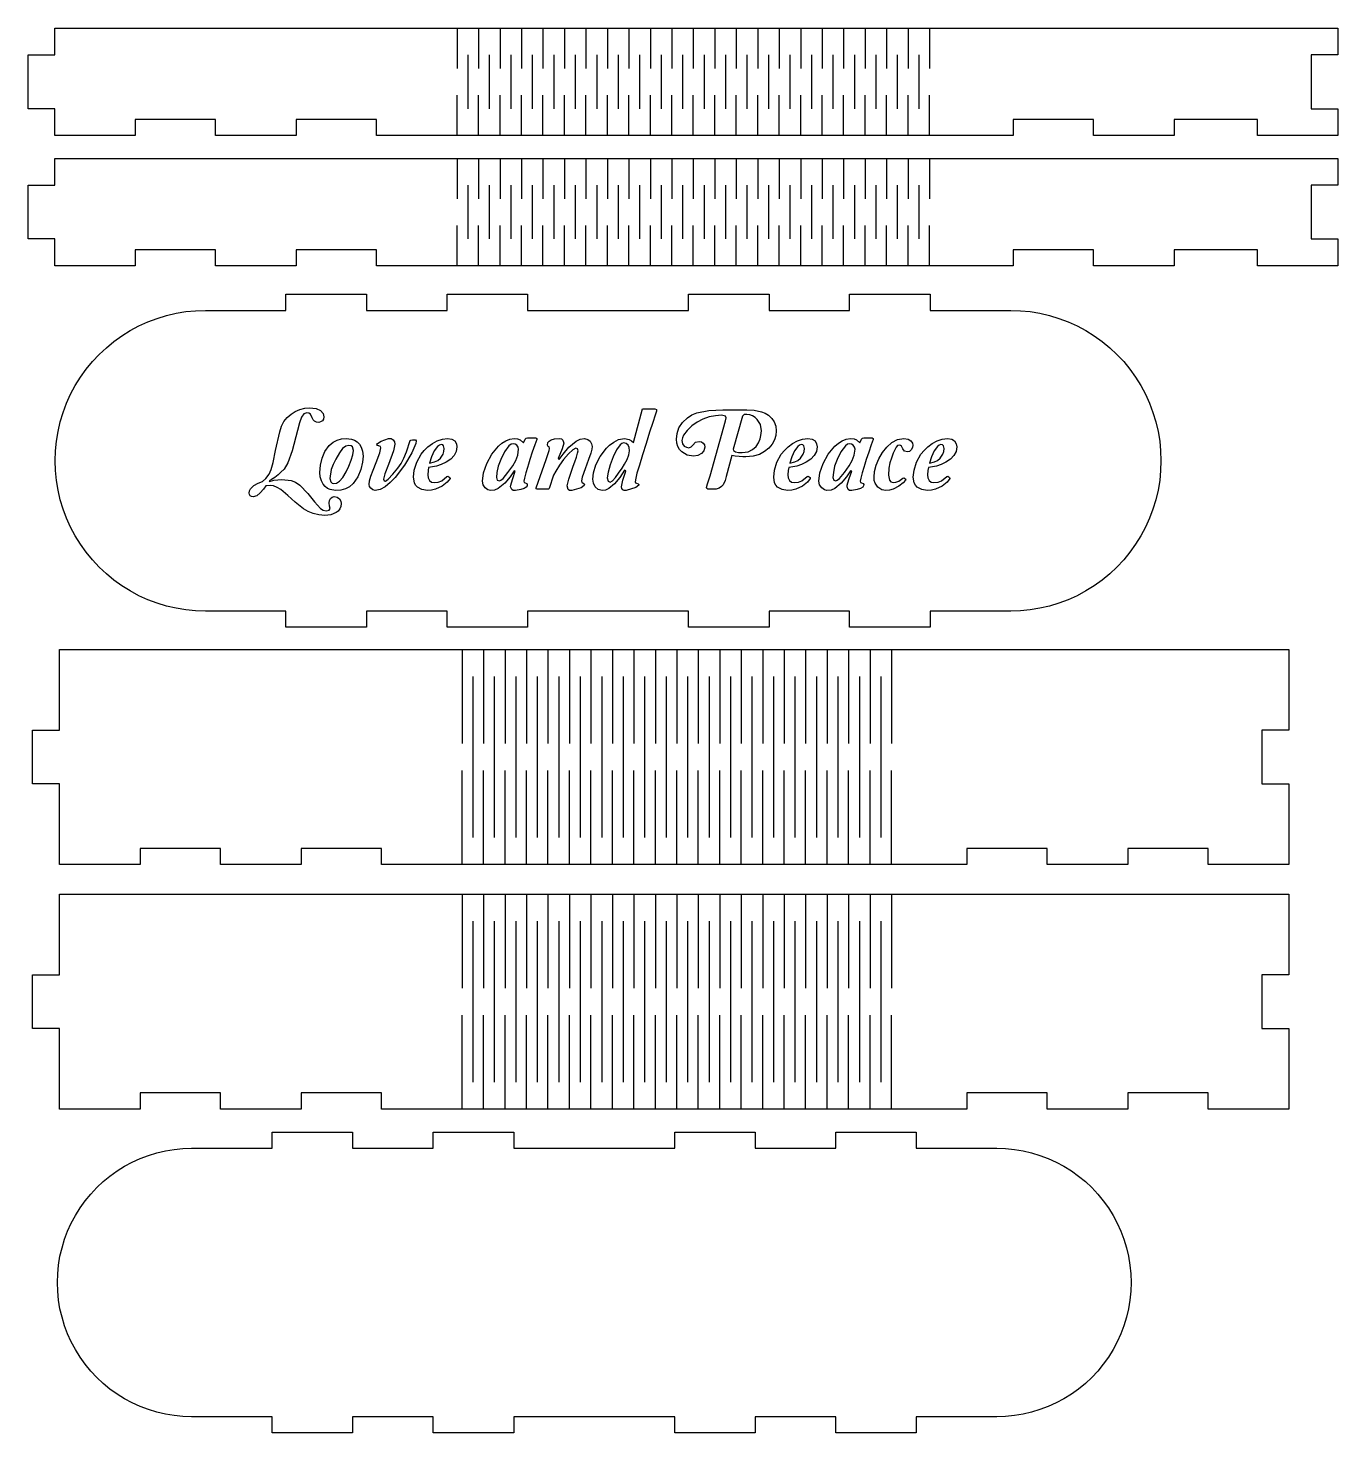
# Model space of a CAD drawing. Extents: x -5 to 238, y -3 to 259.
import ezdxf

# ---------------------------------------------------------------- set-up
doc = ezdxf.new("R2010")
doc.units = 0
for name, color, linetype in [('GROUP_1', 7, 'CONTINUOUS'), ('GROUP_2', 7, 'CONTINUOUS'), ('GROUP_3', 7, 'CONTINUOUS'), ('GROUP_4', 7, 'CONTINUOUS'), ('LOVE_AND_PEACE_2', 7, 'CONTINUOUS')]:
    doc.layers.add(name, color=color, linetype=linetype)

msp = doc.modelspace()

# ---------------------------------------------------------------- linework, layer by layer
at = {"layer": 'GROUP_1'}
for p, q in [((74.42, 258.55), (74.42, 251.05)), ((78.42, 258.55), (78.42, 251.05)), ((82.42, 258.55), (82.42, 251.05)), ((86.42, 258.55), (86.42, 251.05)), ((90.42, 258.55), (90.42, 251.05)), ((94.42, 258.55), (94.42, 251.05)), ((98.42, 258.55), (98.42, 251.05)), ((102.42, 258.55), (102.42, 251.05)), ((106.42, 258.55), (106.42, 251.05)), ((110.42, 258.55), (110.42, 251.05)), ((114.42, 258.55), (114.42, 251.05)), ((118.42, 258.55), (118.42, 251.05)), ((122.42, 258.55), (122.42, 251.05)), ((126.42, 258.55), (126.42, 251.05)), ((130.42, 258.55), (130.42, 251.05)), ((134.42, 258.55), (134.42, 251.05)), ((138.42, 258.55), (138.42, 251.05)), ((142.42, 258.55), (142.42, 251.05)), ((146.42, 258.55), (146.42, 251.05)), ((150.42, 258.55), (150.42, 251.05)), ((154.42, 258.55), (154.42, 251.05)), ((158.42, 258.55), (158.42, 251.05)), ((162.42, 258.55), (162.42, 251.05)), ((76.42, 253.55), (76.42, 243.55)), ((80.42, 253.55), (80.42, 243.55)), ((84.42, 253.55), (84.42, 243.55)), ((88.42, 253.55), (88.42, 243.55)), ((92.42, 253.55), (92.42, 243.55)), ((96.42, 253.55), (96.42, 243.55)), ((100.42, 253.55), (100.42, 243.55)), ((104.42, 253.55), (104.42, 243.55)), ((108.42, 253.55), (108.42, 243.55)), ((112.42, 253.55), (112.42, 243.55)), ((116.42, 253.55), (116.42, 243.55)), ((120.42, 253.55), (120.42, 243.55)), ((124.42, 253.55), (124.42, 243.55)), ((128.42, 253.55), (128.42, 243.55)), ((132.42, 253.55), (132.42, 243.55)), ((136.42, 253.55), (136.42, 243.55)), ((140.42, 253.55), (140.42, 243.55)), ((144.42, 253.55), (144.42, 243.55)), ((148.42, 253.55), (148.42, 243.55)), ((152.42, 253.55), (152.42, 243.55)), ((156.42, 253.55), (156.42, 243.55)), ((160.42, 253.55), (160.42, 243.55)), ((74.42, 238.55), (74.42, 246.05)), ((78.42, 238.55), (78.42, 246.05)), ((82.42, 238.55), (82.42, 246.05)), ((86.42, 238.55), (86.42, 246.05)), ((90.42, 238.55), (90.42, 246.05)), ((94.42, 238.55), (94.42, 246.05)), ((98.42, 238.55), (98.42, 246.05)), ((102.42, 238.55), (102.42, 246.05)), ((106.42, 238.55), (106.42, 246.05)), ((110.42, 238.55), (110.42, 246.05)), ((114.42, 238.55), (114.42, 246.05)), ((118.42, 238.55), (118.42, 246.05)), ((122.42, 238.55), (122.42, 246.05)), ((126.42, 238.55), (126.42, 246.05)), ((130.42, 238.55), (130.42, 246.05)), ((134.42, 238.55), (134.42, 246.05)), ((138.42, 238.55), (138.42, 246.05)), ((142.42, 238.55), (142.42, 246.05)), ((146.42, 238.55), (146.42, 246.05)), ((150.42, 238.55), (150.42, 246.05)), ((154.42, 238.55), (154.42, 246.05)), ((158.42, 238.55), (158.42, 246.05)), ((162.42, 238.55), (162.42, 246.05)), ((74.42, 234.29), (74.42, 226.79)), ((78.42, 234.29), (78.42, 226.79)), ((82.42, 234.29), (82.42, 226.79)), ((86.42, 234.29), (86.42, 226.79)), ((90.42, 234.29), (90.42, 226.79)), ((94.42, 234.29), (94.42, 226.79)), ((98.42, 234.29), (98.42, 226.79)), ((102.42, 234.29), (102.42, 226.79)), ((106.42, 234.29), (106.42, 226.79)), ((110.42, 234.29), (110.42, 226.79)), ((114.42, 234.29), (114.42, 226.79)), ((118.42, 234.29), (118.42, 226.79)), ((122.42, 234.29), (122.42, 226.79)), ((126.42, 234.29), (126.42, 226.79)), ((130.42, 234.29), (130.42, 226.79)), ((134.42, 234.29), (134.42, 226.79)), ((138.42, 234.29), (138.42, 226.79)), ((142.42, 234.29), (142.42, 226.79)), ((146.42, 234.29), (146.42, 226.79)), ((150.42, 234.29), (150.42, 226.79)), ((154.42, 234.29), (154.42, 226.79)), ((158.42, 234.29), (158.42, 226.79)), ((162.42, 234.29), (162.42, 226.79)), ((76.42, 229.29), (76.42, 219.29)), ((80.42, 229.29), (80.42, 219.29)), ((84.42, 229.29), (84.42, 219.29)), ((88.42, 229.29), (88.42, 219.29)), ((92.42, 229.29), (92.42, 219.29)), ((96.42, 229.29), (96.42, 219.29)), ((100.42, 229.29), (100.42, 219.29)), ((104.42, 229.29), (104.42, 219.29)), ((108.42, 229.29), (108.42, 219.29)), ((112.42, 229.29), (112.42, 219.29)), ((116.42, 229.29), (116.42, 219.29)), ((120.42, 229.29), (120.42, 219.29)), ((124.42, 229.29), (124.42, 219.29)), ((128.42, 229.29), (128.42, 219.29)), ((132.42, 229.29), (132.42, 219.29)), ((136.42, 229.29), (136.42, 219.29)), ((140.42, 229.29), (140.42, 219.29)), ((144.42, 229.29), (144.42, 219.29)), ((148.42, 229.29), (148.42, 219.29)), ((152.42, 229.29), (152.42, 219.29)), ((156.42, 229.29), (156.42, 219.29)), ((160.42, 229.29), (160.42, 219.29)), ((74.42, 214.29), (74.42, 221.79)), ((78.42, 214.29), (78.42, 221.79)), ((82.42, 214.29), (82.42, 221.79)), ((86.42, 214.29), (86.42, 221.79)), ((90.42, 214.29), (90.42, 221.79)), ((94.42, 214.29), (94.42, 221.79)), ((98.42, 214.29), (98.42, 221.79)), ((102.42, 214.29), (102.42, 221.79)), ((106.42, 214.29), (106.42, 221.79)), ((110.42, 214.29), (110.42, 221.79)), ((114.42, 214.29), (114.42, 221.79)), ((118.42, 214.29), (118.42, 221.79)), ((122.42, 214.29), (122.42, 221.79)), ((126.42, 214.29), (126.42, 221.79)), ((130.42, 214.29), (130.42, 221.79)), ((134.42, 214.29), (134.42, 221.79)), ((138.42, 214.29), (138.42, 221.79)), ((142.42, 214.29), (142.42, 221.79)), ((146.42, 214.29), (146.42, 221.79)), ((150.42, 214.29), (150.42, 221.79)), ((154.42, 214.29), (154.42, 221.79)), ((158.42, 214.29), (158.42, 221.79)), ((162.42, 214.29), (162.42, 221.79))]:
    msp.add_line(p, q, dxfattribs=at)
at = {"layer": 'GROUP_1', "flags": 128}
msp.add_lwpolyline([(158.42, 258.55), (162.42, 258.55), (238.5, 258.55), (238.5, 253.55), (233.5, 253.55), (233.5, 243.55), (238.5, 243.55), (238.5, 238.55), (223.5, 238.55), (223.5, 241.55), (208, 241.55), (208, 238.55), (193, 238.55), (193, 241.55), (178, 241.55), (178, 238.55), (162.42, 238.55), (158.42, 238.55), (154.42, 238.55), (150.42, 238.55), (146.42, 238.55), (142.42, 238.55), (138.42, 238.55), (134.42, 238.55), (130.42, 238.55), (126.42, 238.55), (122.42, 238.55), (118.42, 238.55), (114.42, 238.55), (110.42, 238.55), (106.42, 238.55), (102.42, 238.55), (98.42, 238.55), (94.42, 238.55), (90.42, 238.55), (86.42, 238.55), (82.42, 238.55), (78.42, 238.55), (74.42, 238.55), (59.42, 238.55), (59.42, 241.55), (44.42, 241.55), (44.42, 238.55), (29.42, 238.55), (29.42, 241.55), (14.42, 241.55), (14.42, 238.55), (-0.5, 238.55), (-0.5, 243.55), (-5.5, 243.55), (-5.5, 253.55), (-0.5, 253.55), (-0.5, 258.55), (74.42, 258.55), (78.42, 258.55), (82.42, 258.55), (86.42, 258.55), (90.42, 258.55), (94.42, 258.55), (98.42, 258.55), (102.42, 258.55), (106.42, 258.55), (110.42, 258.55), (114.42, 258.55), (118.42, 258.55), (122.42, 258.55), (126.42, 258.55), (130.42, 258.55), (134.42, 258.55), (138.42, 258.55), (142.42, 258.55), (146.42, 258.55), (150.42, 258.55), (154.42, 258.55), (158.42, 258.55)], dxfattribs=at)
at = {"layer": 'GROUP_1'}
msp.add_lwpolyline([(158.42, 234.29), (162.42, 234.29), (238.5, 234.29), (238.5, 229.29), (233.5, 229.29), (233.5, 219.29), (238.5, 219.29), (238.5, 214.29), (223.5, 214.29), (223.5, 217.29), (208, 217.29), (208, 214.29), (193, 214.29), (193, 217.29), (178, 217.29), (178, 214.29), (162.42, 214.29), (158.42, 214.29), (154.42, 214.29), (150.42, 214.29), (146.42, 214.29), (142.42, 214.29), (138.42, 214.29), (134.42, 214.29), (130.42, 214.29), (126.42, 214.29), (122.42, 214.29), (118.42, 214.29), (114.42, 214.29), (110.42, 214.29), (106.42, 214.29), (102.42, 214.29), (98.42, 214.29), (94.42, 214.29), (90.42, 214.29), (86.42, 214.29), (82.42, 214.29), (78.42, 214.29), (74.42, 214.29), (59.42, 214.29), (59.42, 217.29), (44.42, 217.29), (44.42, 214.29), (29.42, 214.29), (29.42, 217.29), (14.42, 217.29), (14.42, 214.29), (-0.5, 214.29), (-0.5, 219.29), (-5.5, 219.29), (-5.5, 229.29), (-0.5, 229.29), (-0.5, 234.29), (74.42, 234.29), (78.42, 234.29), (82.42, 234.29), (86.42, 234.29), (90.42, 234.29), (94.42, 234.29), (98.42, 234.29), (102.42, 234.29), (106.42, 234.29), (110.42, 234.29), (114.42, 234.29), (118.42, 234.29), (122.42, 234.29), (126.42, 234.29), (130.42, 234.29), (134.42, 234.29), (138.42, 234.29), (142.42, 234.29), (146.42, 234.29), (150.42, 234.29), (154.42, 234.29), (158.42, 234.29)], dxfattribs=at)
at = {"layer": 'GROUP_2', "flags": 128}
msp.add_lwpolyline([(117.54, 149.99), (87.54, 149.99), (87.54, 146.99), (72.54, 146.99), (72.54, 149.99), (57.54, 149.99), (57.54, 146.99), (42.54, 146.99), (42.54, 149.99), (27.54, 149.99), (25.71, 150.05), (23.88, 150.23), (22.08, 150.53), (20.29, 150.95), (18.54, 151.48), (16.82, 152.13), (15.15, 152.88), (13.54, 153.75), (11.98, 154.71), (10.49, 155.78), (9.08, 156.94), (7.74, 158.2), (6.49, 159.53), (5.32, 160.95), (4.26, 162.44), (3.29, 163.99), (2.43, 165.61), (1.67, 167.28), (1.02, 168.99), (0.49, 170.75), (0.08, 172.53), (-0.22, 174.34), (-0.4, 176.16), (-0.46, 177.99), (-0.4, 179.83), (-0.22, 181.65), (0.08, 183.46), (0.49, 185.24), (1.02, 186.99), (1.67, 188.71), (2.43, 190.38), (3.29, 191.99), (4.26, 193.55), (5.32, 195.04), (6.49, 196.46), (7.74, 197.79), (9.08, 199.05), (10.49, 200.21), (11.98, 201.28), (13.54, 202.24), (15.15, 203.11), (16.82, 203.86), (18.54, 204.51), (20.29, 205.04), (22.08, 205.46), (23.88, 205.76), (25.71, 205.93), (27.54, 205.99), (42.54, 205.99), (42.54, 208.99), (57.54, 208.99), (57.54, 205.99), (72.54, 205.99), (72.54, 208.99), (87.54, 208.99), (87.54, 205.99), (117.54, 205.99), (117.54, 208.99), (132.54, 208.99), (132.54, 205.99), (147.54, 205.99), (147.54, 208.99), (162.54, 208.99), (162.54, 205.99), (177.54, 205.99), (179.37, 205.93), (181.19, 205.76), (183, 205.46), (184.79, 205.04), (186.54, 204.51), (188.25, 203.86), (189.92, 203.11), (191.54, 202.24), (193.09, 201.28), (194.58, 200.21), (196, 199.05), (197.34, 197.79), (198.59, 196.46), (199.75, 195.04), (200.82, 193.55), (201.79, 191.99), (202.65, 190.38), (203.41, 188.71), (204.05, 186.99), (204.58, 185.24), (205, 183.46), (205.3, 181.65), (205.48, 179.83), (205.54, 177.99), (205.48, 176.16), (205.3, 174.34), (205, 172.53), (204.58, 170.75), (204.05, 168.99), (203.41, 167.28), (202.65, 165.61), (201.79, 163.99), (200.82, 162.44), (199.75, 160.95), (198.59, 159.53), (197.34, 158.2), (196, 156.94), (194.58, 155.78), (193.09, 154.71), (191.54, 153.75), (189.92, 152.88), (188.25, 152.13), (186.54, 151.48), (184.79, 150.95), (183, 150.53), (181.19, 150.23), (179.37, 150.05), (177.54, 149.99), (162.54, 149.99), (162.54, 146.99), (147.54, 146.99), (147.54, 149.99), (132.54, 149.99), (132.54, 146.99), (117.54, 146.99), (117.54, 149.99)], dxfattribs=at)
at = {"layer": 'GROUP_3'}
for p, q in [((75.35, 142.83), (75.35, 125.33)), ((79.35, 142.83), (79.35, 125.33)), ((83.35, 142.83), (83.35, 125.33)), ((87.35, 142.83), (87.35, 125.33)), ((91.35, 142.83), (91.35, 125.33)), ((95.35, 142.83), (95.35, 125.33)), ((99.35, 142.83), (99.35, 125.33)), ((103.35, 142.83), (103.35, 125.33)), ((107.35, 142.83), (107.35, 125.33)), ((111.35, 142.83), (111.35, 125.33)), ((115.35, 142.83), (115.35, 125.33)), ((119.35, 142.83), (119.35, 125.33)), ((123.35, 142.83), (123.35, 125.33)), ((127.35, 142.83), (127.35, 125.33)), ((131.35, 142.83), (131.35, 125.33)), ((135.35, 142.83), (135.35, 125.33)), ((139.35, 142.83), (139.35, 125.33)), ((143.35, 142.83), (143.35, 125.33)), ((147.35, 142.83), (147.35, 125.33)), ((151.35, 142.83), (151.35, 125.33)), ((155.35, 142.83), (155.35, 125.33)), ((77.35, 137.83), (77.35, 107.83)), ((81.35, 137.83), (81.35, 107.83)), ((85.35, 137.83), (85.35, 107.83)), ((89.35, 137.83), (89.35, 107.83)), ((93.35, 137.83), (93.35, 107.83)), ((97.35, 137.83), (97.35, 107.83)), ((101.35, 137.83), (101.35, 107.83)), ((105.35, 137.83), (105.35, 107.83)), ((109.35, 137.83), (109.35, 107.83)), ((113.35, 137.83), (113.35, 107.83)), ((117.35, 137.83), (117.35, 107.83)), ((121.35, 137.83), (121.35, 107.83)), ((125.35, 137.83), (125.35, 107.83)), ((129.35, 137.83), (129.35, 107.83)), ((133.35, 137.83), (133.35, 107.83)), ((137.35, 137.83), (137.35, 107.83)), ((141.35, 137.83), (141.35, 107.83)), ((145.35, 137.83), (145.35, 107.83)), ((149.35, 137.83), (149.35, 107.83)), ((153.35, 137.83), (153.35, 107.83)), ((75.35, 102.83), (75.35, 120.33)), ((79.35, 102.83), (79.35, 120.33)), ((83.35, 102.83), (83.35, 120.33)), ((87.35, 102.83), (87.35, 120.33)), ((91.35, 102.83), (91.35, 120.33)), ((95.35, 102.83), (95.35, 120.33)), ((99.35, 102.83), (99.35, 120.33)), ((103.35, 102.83), (103.35, 120.33)), ((107.35, 102.83), (107.35, 120.33)), ((111.35, 102.83), (111.35, 120.33)), ((115.35, 102.83), (115.35, 120.33)), ((119.35, 102.83), (119.35, 120.33)), ((123.35, 102.83), (123.35, 120.33)), ((127.35, 102.83), (127.35, 120.33)), ((131.35, 102.83), (131.35, 120.33)), ((135.35, 102.83), (135.35, 120.33)), ((139.35, 102.83), (139.35, 120.33)), ((143.35, 102.83), (143.35, 120.33)), ((147.35, 102.83), (147.35, 120.33)), ((151.35, 102.83), (151.35, 120.33)), ((155.35, 102.83), (155.35, 120.33)), ((75.35, 97.3), (75.35, 79.8)), ((79.35, 97.3), (79.35, 79.8)), ((83.35, 97.3), (83.35, 79.8)), ((87.35, 97.3), (87.35, 79.8)), ((91.35, 97.3), (91.35, 79.8)), ((95.35, 97.3), (95.35, 79.8)), ((99.35, 97.3), (99.35, 79.8)), ((103.35, 97.3), (103.35, 79.8)), ((107.35, 97.3), (107.35, 79.8)), ((111.35, 97.3), (111.35, 79.8)), ((115.35, 97.3), (115.35, 79.8)), ((119.35, 97.3), (119.35, 79.8)), ((123.35, 97.3), (123.35, 79.8)), ((127.35, 97.3), (127.35, 79.8)), ((131.35, 97.3), (131.35, 79.8)), ((135.35, 97.3), (135.35, 79.8)), ((139.35, 97.3), (139.35, 79.8)), ((143.35, 97.3), (143.35, 79.8)), ((147.35, 97.3), (147.35, 79.8)), ((151.35, 97.3), (151.35, 79.8)), ((155.35, 97.3), (155.35, 79.8)), ((77.35, 92.3), (77.35, 62.3)), ((81.35, 92.3), (81.35, 62.3)), ((85.35, 92.3), (85.35, 62.3)), ((89.35, 92.3), (89.35, 62.3)), ((93.35, 92.3), (93.35, 62.3)), ((97.35, 92.3), (97.35, 62.3)), ((101.35, 92.3), (101.35, 62.3)), ((105.35, 92.3), (105.35, 62.3)), ((109.35, 92.3), (109.35, 62.3)), ((113.35, 92.3), (113.35, 62.3)), ((117.35, 92.3), (117.35, 62.3)), ((121.35, 92.3), (121.35, 62.3)), ((125.35, 92.3), (125.35, 62.3)), ((129.35, 92.3), (129.35, 62.3)), ((133.35, 92.3), (133.35, 62.3)), ((137.35, 92.3), (137.35, 62.3)), ((141.35, 92.3), (141.35, 62.3)), ((145.35, 92.3), (145.35, 62.3)), ((149.35, 92.3), (149.35, 62.3)), ((153.35, 92.3), (153.35, 62.3)), ((75.35, 57.3), (75.35, 74.8)), ((79.35, 57.3), (79.35, 74.8)), ((83.35, 57.3), (83.35, 74.8)), ((87.35, 57.3), (87.35, 74.8)), ((91.35, 57.3), (91.35, 74.8)), ((95.35, 57.3), (95.35, 74.8)), ((99.35, 57.3), (99.35, 74.8)), ((103.35, 57.3), (103.35, 74.8)), ((107.35, 57.3), (107.35, 74.8)), ((111.35, 57.3), (111.35, 74.8)), ((115.35, 57.3), (115.35, 74.8)), ((119.35, 57.3), (119.35, 74.8)), ((123.35, 57.3), (123.35, 74.8)), ((127.35, 57.3), (127.35, 74.8)), ((131.35, 57.3), (131.35, 74.8)), ((135.35, 57.3), (135.35, 74.8)), ((139.35, 57.3), (139.35, 74.8)), ((143.35, 57.3), (143.35, 74.8)), ((147.35, 57.3), (147.35, 74.8)), ((151.35, 57.3), (151.35, 74.8)), ((155.35, 57.3), (155.35, 74.8))]:
    msp.add_line(p, q, dxfattribs=at)
at = {"layer": 'GROUP_3', "flags": 128}
for points in [[(0.35, 102.83), (0.35, 117.83), (-4.65, 117.83), (-4.65, 127.83), (0.35, 127.83), (0.35, 142.83), (75.35, 142.83), (79.35, 142.83), (83.35, 142.83), (87.35, 142.83), (91.35, 142.83), (95.35, 142.83), (99.35, 142.83), (103.35, 142.83), (107.35, 142.83), (111.35, 142.83), (115.35, 142.83), (119.35, 142.83), (123.35, 142.83), (127.35, 142.83), (131.35, 142.83), (135.35, 142.83), (139.35, 142.83), (143.35, 142.83), (147.35, 142.83), (151.35, 142.83), (155.35, 142.83), (229.35, 142.83), (229.35, 127.83), (224.35, 127.83), (224.35, 117.83), (229.35, 117.83), (229.35, 102.83), (214.35, 102.83), (214.35, 105.83), (199.35, 105.83), (199.35, 102.83), (184.35, 102.83), (184.35, 105.83), (169.35, 105.83), (169.35, 102.83), (155.35, 102.83), (151.35, 102.83), (147.35, 102.83), (143.35, 102.83), (139.35, 102.83), (135.35, 102.83), (131.35, 102.83), (127.35, 102.83), (123.35, 102.83), (119.35, 102.83), (115.35, 102.83), (111.35, 102.83), (107.35, 102.83), (103.35, 102.83), (99.35, 102.83), (95.35, 102.83), (91.35, 102.83), (87.35, 102.83), (83.35, 102.83), (79.35, 102.83), (75.35, 102.83), (60.35, 102.83), (60.35, 105.83), (45.35, 105.83), (45.35, 102.83), (30.35, 102.83), (30.35, 105.83), (15.35, 105.83), (15.35, 102.83), (0.35, 102.83)], [(0.35, 57.3), (0.35, 72.3), (-4.65, 72.3), (-4.65, 82.3), (0.35, 82.3), (0.35, 97.3), (75.35, 97.3), (79.35, 97.3), (83.35, 97.3), (87.35, 97.3), (91.35, 97.3), (95.35, 97.3), (99.35, 97.3), (103.35, 97.3), (107.35, 97.3), (111.35, 97.3), (115.35, 97.3), (119.35, 97.3), (123.35, 97.3), (127.35, 97.3), (131.35, 97.3), (135.35, 97.3), (139.35, 97.3), (143.35, 97.3), (147.35, 97.3), (151.35, 97.3), (155.35, 97.3), (229.35, 97.3), (229.35, 82.3), (224.35, 82.3), (224.35, 72.3), (229.35, 72.3), (229.35, 57.3), (214.35, 57.3), (214.35, 60.3), (199.35, 60.3), (199.35, 57.3), (184.35, 57.3), (184.35, 60.3), (169.35, 60.3), (169.35, 57.3), (155.35, 57.3), (151.35, 57.3), (147.35, 57.3), (143.35, 57.3), (139.35, 57.3), (135.35, 57.3), (131.35, 57.3), (127.35, 57.3), (123.35, 57.3), (119.35, 57.3), (115.35, 57.3), (111.35, 57.3), (107.35, 57.3), (103.35, 57.3), (99.35, 57.3), (95.35, 57.3), (91.35, 57.3), (87.35, 57.3), (83.35, 57.3), (79.35, 57.3), (75.35, 57.3), (60.35, 57.3), (60.35, 60.3), (45.35, 60.3), (45.35, 57.3), (30.35, 57.3), (30.35, 60.3), (15.35, 60.3), (15.35, 57.3), (0.35, 57.3)]]:
    msp.add_lwpolyline(points, dxfattribs=at)
at = {"layer": 'GROUP_4', "flags": 128}
msp.add_lwpolyline([(84.96, 50), (114.96, 50), (114.96, 53), (129.96, 53), (129.96, 50), (144.96, 50), (144.96, 53), (159.96, 53), (159.96, 50), (174.96, 50), (176.6, 49.95), (178.23, 49.79), (179.84, 49.52), (181.43, 49.15), (183, 48.67), (184.53, 48.1), (186.02, 47.42), (187.46, 46.65), (188.85, 45.79), (190.18, 44.83), (191.45, 43.8), (192.64, 42.68), (193.76, 41.48), (194.8, 40.22), (195.75, 38.89), (196.61, 37.5), (197.39, 36.06), (198.06, 34.57), (198.64, 33.04), (199.11, 31.47), (199.48, 29.88), (199.75, 28.26), (199.91, 26.64), (199.96, 25), (199.91, 23.36), (199.75, 21.74), (199.48, 20.12), (199.11, 18.53), (198.64, 16.96), (198.06, 15.43), (197.39, 13.94), (196.61, 12.5), (195.75, 11.11), (194.8, 9.78), (193.76, 8.52), (192.64, 7.32), (191.45, 6.2), (190.18, 5.17), (188.85, 4.21), (187.46, 3.35), (186.02, 2.58), (184.53, 1.9), (183, 1.33), (181.43, 0.85), (179.84, 0.48), (178.23, 0.21), (176.6, 0.05), (174.96, 0), (159.96, 0), (159.96, -3), (144.96, -3), (144.96, 0), (129.96, 0), (129.96, -3), (114.96, -3), (114.96, 0), (84.96, 0), (84.96, -3), (69.96, -3), (69.96, 0), (54.96, 0), (54.96, -3), (39.96, -3), (39.96, 0), (24.96, 0), (23.33, 0.05), (21.7, 0.21), (20.09, 0.48), (18.49, 0.85), (16.93, 1.33), (15.4, 1.9), (13.91, 2.58), (12.46, 3.35), (11.07, 4.21), (9.74, 5.17), (8.48, 6.2), (7.29, 7.32), (6.17, 8.52), (5.13, 9.78), (4.18, 11.11), (3.31, 12.5), (2.54, 13.94), (1.87, 15.43), (1.29, 16.96), (0.82, 18.53), (0.44, 20.12), (0.18, 21.74), (0.02, 23.36), (-0.04, 25), (0.02, 26.64), (0.18, 28.26), (0.44, 29.88), (0.82, 31.47), (1.29, 33.04), (1.87, 34.57), (2.54, 36.06), (3.31, 37.5), (4.18, 38.89), (5.13, 40.22), (6.17, 41.48), (7.29, 42.68), (8.48, 43.8), (9.74, 44.83), (11.07, 45.79), (12.46, 46.65), (13.91, 47.42), (15.4, 48.1), (16.93, 48.67), (18.49, 49.15), (20.09, 49.52), (21.7, 49.79), (23.33, 49.95), (24.96, 50), (39.96, 50), (39.96, 53), (54.96, 53), (54.96, 50), (69.96, 50), (69.96, 53), (84.96, 53), (84.96, 50)], dxfattribs=at)
at = {"layer": 'LOVE_AND_PEACE_2', "color": 1}
for p, q in [((42.17, 185.29), (42.78, 186.04)), ((42.78, 186.04), (43.49, 186.67)), ((43.49, 186.67), (44.28, 187.17)), ((44.28, 187.17), (45.14, 187.53)), ((45.41, 186.12), (45.04, 185.08)), ((45.14, 187.53), (46.04, 187.76)), ((45.86, 186.72), (45.41, 186.12)), ((46.45, 186.92), (45.86, 186.72)), ((46.04, 187.76), (46.94, 187.83)), ((46.82, 186.86), (46.45, 186.92)), ((47.08, 186.66), (46.82, 186.86)), ((46.94, 187.83), (48.16, 187.71)), ((47.43, 185.99), (47.08, 186.66)), ((47.62, 185.6), (47.43, 185.99)), ((48.16, 187.71), (48.99, 187.33)), ((48.99, 187.33), (49.46, 186.8)), ((49.54, 185.76), (49.32, 185.44)), ((49.46, 186.8), (49.62, 186.19)), ((49.62, 186.19), (49.54, 185.76)), ((107.27, 181.42), (108.97, 187.68)), ((108.97, 187.68), (111.25, 187.68)), ((111.3, 186.51), (110.85, 185.14)), ((111.25, 187.68), (111.55, 187.54)), ((111.54, 187.21), (111.3, 186.51)), ((111.55, 187.54), (111.54, 187.21)), ((116.38, 185.1), (117.33, 185.99)), ((117.33, 185.99), (118.16, 186.52)), ((118.16, 186.52), (119.09, 186.9)), ((119.09, 186.9), (121.29, 187.34)), ((120.21, 185.75), (119.14, 185.18)), ((121.4, 186.15), (120.21, 185.75)), ((121.29, 187.34), (123.94, 187.48)), ((122.58, 186.38), (121.4, 186.15)), ((123.68, 186.46), (122.58, 186.38)), ((124.43, 186.3), (123.68, 186.46)), ((123.94, 187.48), (127.06, 187.5)), ((124.53, 186.01), (124.43, 186.3)), ((124.43, 185.42), (124.53, 186.01)), ((127.59, 186.3), (125.86, 180.18)), ((127.06, 187.5), (128.38, 187.5)), ((127.89, 186.58), (127.59, 186.3)), ((128.36, 186.61), (127.89, 186.58)), ((128.94, 186.55), (128.36, 186.61)), ((128.38, 187.5), (129.77, 187.42)), ((129.47, 186.37), (128.94, 186.55)), ((129.94, 186.08), (129.47, 186.37)), ((129.77, 187.42), (131.15, 187.12)), ((130.34, 185.7), (129.94, 186.08)), ((130.92, 184.73), (130.34, 185.7)), ((131.15, 187.12), (131.81, 186.84)), ((131.81, 186.84), (132.43, 186.46)), ((132.43, 186.46), (133.04, 185.89)), ((133.04, 185.89), (133.5, 185.22)), ((40.61, 179.93), (41.37, 183.41)), ((41.37, 183.41), (41.69, 184.41)), ((41.69, 184.41), (42.17, 185.29)), ((44.66, 183.61), (43.68, 179.82)), ((45.04, 185.08), (44.66, 183.61)), ((47.88, 185.34), (47.62, 185.6)), ((48.22, 185.2), (47.88, 185.34)), ((48.66, 185.15), (48.22, 185.2)), ((49, 185.24), (48.66, 185.15)), ((49.32, 185.44), (49, 185.24)), ((110.26, 183.3), (109.61, 181.21)), ((110.85, 185.14), (110.26, 183.3)), ((115.39, 183.07), (115.75, 184.11)), ((115.75, 184.11), (116.38, 185.1)), ((117.25, 183.66), (116.58, 182.74)), ((118.17, 184.48), (117.25, 183.66)), ((119.14, 185.18), (118.17, 184.48)), ((121.55, 175.2), (124.43, 185.42)), ((131.13, 183.56), (130.92, 184.73)), ((131.03, 182.73), (131.13, 183.56)), ((133.5, 185.22), (133.78, 184.43)), ((133.78, 184.43), (133.87, 183.54)), ((133.87, 183.54), (133.79, 182.73)), ((49.81, 179.75), (50.61, 180.84)), ((50.61, 180.84), (51.32, 181.45)), ((51.32, 181.45), (52.08, 181.84)), ((52.08, 181.84), (52.9, 182.06)), ((52.9, 182.06), (53.77, 182.13)), ((53.67, 180.71), (53.1, 180.26)), ((54.28, 180.86), (53.67, 180.71)), ((53.77, 182.13), (54.76, 182)), ((54.66, 180.8), (54.28, 180.86)), ((54.91, 180.59), (54.66, 180.8)), ((54.76, 182), (55.28, 181.81)), ((55.1, 179.91), (54.91, 180.59)), ((55.28, 181.81), (55.78, 181.51)), ((55.78, 181.51), (56.21, 181.08)), ((56.21, 181.08), (56.57, 180.52)), ((56.57, 180.52), (56.81, 179.8)), ((59.45, 181), (59.6, 181.24)), ((59.58, 180.86), (59.45, 181)), ((59.79, 180.78), (59.58, 180.86)), ((59.6, 181.24), (60.28, 181.62)), ((59.86, 180.76), (59.79, 180.78)), ((60.14, 180.66), (59.86, 180.76)), ((60.23, 180.38), (60.14, 180.66)), ((60.28, 181.62), (61.67, 182.13)), ((61.67, 182.13), (62.15, 182.14)), ((62.15, 182.14), (62.5, 181.9)), ((62.5, 181.9), (62.73, 181.51)), ((62.82, 181.09), (62.55, 179.83)), ((62.73, 181.51), (62.82, 181.09)), ((64.97, 179.63), (65.67, 181.75)), ((65.67, 181.75), (65.82, 181.83)), ((65.82, 181.83), (66.1, 181.87)), ((66.73, 181.21), (65.99, 179.46)), ((66.1, 181.87), (66.42, 181.9)), ((66.42, 181.9), (66.65, 181.91)), ((66.65, 181.91), (66.81, 181.73)), ((66.81, 181.73), (66.73, 181.21)), ((68.29, 179.92), (68.97, 180.57)), ((68.97, 180.57), (69.82, 181.21)), ((69.82, 181.21), (70.73, 181.7)), ((70.79, 180.68), (70.17, 179.83)), ((70.73, 181.7), (71.68, 182.01)), ((71.11, 180.93), (70.79, 180.68)), ((71.43, 181.02), (71.11, 180.93)), ((71.74, 180.96), (71.43, 181.02)), ((71.68, 182.01), (72.66, 182.12)), ((71.91, 180.77), (71.74, 180.96)), ((72.02, 180.26), (71.91, 180.77)), ((72.66, 182.12), (73.46, 182.01)), ((73.46, 182.01), (73.99, 181.68)), ((73.99, 181.68), (74.29, 181.18)), ((74.39, 180.59), (74.26, 179.72)), ((74.29, 181.18), (74.39, 180.59)), ((80.9, 179.21), (82.1, 180.69)), ((82.1, 180.69), (82.78, 181.27)), ((82.78, 181.27), (83.5, 181.73)), ((84.08, 180.8), (83.25, 179.67)), ((83.5, 181.73), (84.25, 182.03)), ((84.5, 181.08), (84.08, 180.8)), ((84.25, 182.03), (85.04, 182.13)), ((84.91, 181.18), (84.5, 181.08)), ((85.23, 181.1), (84.91, 181.18)), ((85.04, 182.13), (85.69, 182.06)), ((85.56, 180.87), (85.23, 181.1)), ((85.8, 180.54), (85.56, 180.87)), ((85.69, 182.06), (86.16, 181.87)), ((85.88, 180.18), (85.8, 180.54)), ((86.16, 181.87), (86.76, 181.35)), ((86.76, 181.35), (87.11, 181.99)), ((87.11, 181.99), (87.29, 182.18)), ((87.29, 182.18), (87.51, 182.24)), ((87.51, 182.24), (89.08, 182.24)), ((88.89, 180.95), (88.42, 179.58)), ((89.26, 181.97), (88.89, 180.95)), ((89.08, 182.24), (89.25, 182.17)), ((89.25, 182.17), (89.26, 181.97)), ((91.24, 180.88), (91.33, 181.39)), ((91.36, 180.65), (91.24, 180.88)), ((91.33, 181.39), (91.55, 181.65)), ((91.58, 180.56), (91.36, 180.65)), ((91.55, 181.65), (91.95, 181.9)), ((91.65, 180.29), (91.58, 180.56)), ((91.95, 181.9), (92.56, 182.07)), ((92.56, 182.07), (93.44, 182.13)), ((93.44, 182.13), (93.87, 182.05)), ((93.87, 182.05), (94.14, 181.83)), ((94.32, 181.27), (94.02, 180.23)), ((94.14, 181.83), (94.32, 181.27)), ((94.16, 179.25), (95.23, 180.55)), ((95.23, 180.55), (96.59, 181.65)), ((96.59, 181.65), (97.36, 182.01)), ((97.36, 182.01), (98.16, 182.13)), ((98.16, 182.13), (98.78, 181.98)), ((98.78, 181.98), (99.22, 181.62)), ((99.22, 181.62), (99.48, 181.13)), ((99.48, 181.13), (99.57, 180.65)), ((99.57, 180.65), (99.51, 180.18)), ((102.25, 180.34), (102.83, 180.91)), ((102.83, 180.91), (103.6, 181.49)), ((103.6, 181.49), (104.51, 181.94)), ((104.8, 180.96), (104.13, 180.01)), ((104.51, 181.94), (105.59, 182.13)), ((105.13, 181.24), (104.8, 180.96)), ((105.43, 181.33), (105.13, 181.24)), ((105.93, 181.22), (105.43, 181.33)), ((105.59, 182.13), (106.5, 181.95)), ((106.27, 180.91), (105.93, 181.22)), ((106.47, 180.44), (106.27, 180.91)), ((106.5, 181.95), (106.92, 181.73)), ((106.92, 181.73), (107.27, 181.42)), ((109.61, 181.21), (108.96, 179.1)), ((115.27, 182.01), (115.39, 183.07)), ((115.34, 181.26), (115.27, 182.01)), ((115.55, 180.63), (115.34, 181.26)), ((115.87, 180.09), (115.55, 180.63)), ((116.38, 182.25), (116.31, 181.75)), ((116.31, 181.75), (116.42, 181.15)), ((116.58, 182.74), (116.38, 182.25)), ((116.42, 181.15), (116.73, 180.74)), ((116.73, 180.74), (117.15, 180.5)), ((117.15, 180.5), (117.57, 180.42)), ((117.57, 180.42), (118.02, 180.59)), ((118.02, 180.59), (118.32, 180.93)), ((118.32, 180.93), (118.82, 181.43)), ((118.82, 181.43), (119.54, 181.61)), ((119.54, 181.61), (119.96, 181.52)), ((119.96, 181.52), (120.28, 181.3)), ((120.28, 181.3), (120.49, 180.96)), ((120.56, 180.53), (120.41, 179.86)), ((120.49, 180.96), (120.56, 180.53)), ((129.47, 180.08), (130.11, 180.68)), ((130.11, 180.68), (130.56, 181.36)), ((130.56, 181.36), (130.86, 182.06)), ((130.86, 182.06), (131.03, 182.73)), ((133.1, 181.08), (132.49, 180.34)), ((133.53, 181.89), (133.1, 181.08)), ((133.79, 182.73), (133.53, 181.89)), ((135.39, 179.92), (136.06, 180.57)), ((136.06, 180.57), (136.91, 181.21)), ((136.91, 181.21), (137.82, 181.7)), ((137.88, 180.68), (137.26, 179.83)), ((137.82, 181.7), (138.78, 182.01)), ((138.21, 180.93), (137.88, 180.68)), ((138.52, 181.02), (138.21, 180.93)), ((138.83, 180.96), (138.52, 181.02)), ((138.78, 182.01), (139.76, 182.12)), ((139.01, 180.77), (138.83, 180.96)), ((139.12, 180.26), (139.01, 180.77)), ((139.76, 182.12), (140.56, 182.01)), ((140.56, 182.01), (141.09, 181.68)), ((141.09, 181.68), (141.38, 181.18)), ((141.48, 180.59), (141.35, 179.72)), ((141.38, 181.18), (141.48, 180.59)), ((143.57, 179.21), (144.77, 180.69)), ((144.77, 180.69), (145.45, 181.27)), ((145.45, 181.27), (146.17, 181.73)), ((146.75, 180.8), (145.91, 179.67)), ((146.17, 181.73), (146.92, 182.03)), ((147.16, 181.08), (146.75, 180.8)), ((146.92, 182.03), (147.7, 182.13)), ((147.57, 181.18), (147.16, 181.08)), ((147.9, 181.1), (147.57, 181.18)), ((147.7, 182.13), (148.36, 182.06)), ((148.23, 180.87), (147.9, 181.1)), ((148.47, 180.54), (148.23, 180.87)), ((148.36, 182.06), (148.83, 181.87)), ((148.55, 180.18), (148.47, 180.54)), ((148.83, 181.87), (149.43, 181.35)), ((149.43, 181.35), (149.78, 181.99)), ((149.78, 181.99), (149.96, 182.18)), ((149.96, 182.18), (150.18, 182.24)), ((150.18, 182.24), (151.75, 182.24)), ((151.56, 180.95), (151.09, 179.58)), ((151.93, 181.97), (151.56, 180.95)), ((151.75, 182.24), (151.92, 182.17)), ((151.92, 182.17), (151.93, 181.97)), ((153.64, 179.52), (154.45, 180.54)), ((154.45, 180.54), (155.4, 181.38)), ((155.4, 181.38), (156.46, 181.94)), ((156.22, 180.52), (155.68, 179.43)), ((156.46, 180.81), (156.22, 180.52)), ((156.46, 181.94), (157.61, 182.13)), ((156.75, 180.91), (156.46, 180.81)), ((157, 180.86), (156.75, 180.91)), ((157.2, 180.7), (157, 180.86)), ((157.45, 180.21), (157.2, 180.7)), ((157.61, 182.13), (158.43, 182)), ((158.43, 182), (158.96, 181.68)), ((158.96, 181.68), (159.25, 181.28)), ((159.25, 181.28), (159.33, 180.91)), ((159.33, 180.91), (159.25, 180.44)), ((161.4, 179.92), (162.08, 180.57)), ((162.08, 180.57), (162.93, 181.21)), ((162.93, 181.21), (163.84, 181.7)), ((163.9, 180.68), (163.28, 179.83)), ((163.84, 181.7), (164.79, 182.01)), ((164.22, 180.93), (163.9, 180.68)), ((164.54, 181.02), (164.22, 180.93)), ((164.85, 180.96), (164.54, 181.02)), ((164.79, 182.01), (165.77, 182.12)), ((165.02, 180.77), (164.85, 180.96)), ((165.13, 180.26), (165.02, 180.77)), ((165.77, 182.12), (166.57, 182.01)), ((166.57, 182.01), (167.1, 181.68)), ((167.1, 181.68), (167.4, 181.18)), ((167.5, 180.59), (167.37, 179.72)), ((167.4, 181.18), (167.5, 180.59)), ((40.14, 177.7), (40.61, 179.93)), ((43.68, 179.82), (42.86, 177.61)), ((48.96, 177.18), (49.27, 178.51)), ((49.27, 178.51), (49.81, 179.75)), ((51.8, 178.3), (51.31, 177.31)), ((52.5, 179.46), (51.8, 178.3)), ((53.1, 180.26), (52.5, 179.46)), ((54.26, 176.98), (54.69, 178.1)), ((54.69, 178.1), (54.99, 179.13)), ((54.99, 179.13), (55.1, 179.91)), ((56.89, 178.87), (56.8, 177.73)), ((56.81, 179.8), (56.89, 178.87)), ((59.35, 177.66), (60.01, 179.46)), ((60.01, 179.46), (60.23, 180.38)), ((62.55, 179.83), (61.63, 177.31)), ((64.01, 177.48), (64.51, 178.45)), ((64.51, 178.45), (64.97, 179.63)), ((65.99, 179.46), (64.64, 177.19)), ((66.89, 177.74), (67.72, 179.22)), ((67.72, 179.22), (68.29, 179.92)), ((69.66, 178.71), (69.3, 177.57)), ((70.17, 179.83), (69.66, 178.71)), ((70.21, 177.77), (70.8, 178.05)), ((70.8, 178.05), (71.32, 178.45)), ((71.32, 178.45), (71.8, 179.2)), ((71.8, 179.2), (71.97, 179.72)), ((71.97, 179.72), (72.02, 180.26)), ((73.24, 178.31), (72.38, 177.72)), ((73.87, 178.97), (73.24, 178.31)), ((74.26, 179.72), (73.87, 178.97)), ((79.96, 177.48), (80.9, 179.21)), ((82.54, 178.25), (82.09, 176.96)), ((83.25, 179.67), (82.54, 178.25)), ((84.8, 177.08), (85.37, 178.05)), ((85.37, 178.05), (85.72, 179.05)), ((85.72, 179.05), (85.88, 180.18)), ((87.97, 178.25), (87.69, 177.37)), ((88.42, 179.58), (87.97, 178.25)), ((90.65, 177.17), (91.03, 178.21)), ((91.03, 178.21), (91.34, 179.15)), ((91.34, 179.15), (91.56, 179.88)), ((91.56, 179.88), (91.65, 180.29)), ((94.02, 180.23), (93.26, 178.39)), ((93.26, 178.39), (93.46, 178.24)), ((93.46, 178.24), (94.16, 179.25)), ((94.26, 178.26), (93.48, 177.15)), ((95.14, 179.3), (94.26, 178.26)), ((95.95, 180.06), (95.14, 179.3)), ((96.52, 180.36), (95.95, 180.06)), ((96.36, 177.79), (96.65, 178.65)), ((96.85, 180.24), (96.52, 180.36)), ((96.65, 178.65), (96.87, 179.4)), ((96.96, 179.87), (96.85, 180.24)), ((96.87, 179.4), (96.96, 179.87)), ((98.9, 178.23), (98.29, 176.51)), ((99.3, 179.42), (98.9, 178.23)), ((99.51, 180.18), (99.3, 179.42)), ((100.29, 177.22), (101.1, 178.79)), ((101.1, 178.79), (102.25, 180.34)), ((103.49, 178.7), (102.93, 177.24)), ((104.13, 180.01), (103.49, 178.7)), ((105.62, 177.36), (106.07, 178.23)), ((106.07, 178.23), (106.41, 179.11)), ((106.41, 179.11), (106.54, 179.87)), ((106.54, 179.87), (106.47, 180.44)), ((108.96, 179.1), (108.37, 177.17)), ((116.27, 179.65), (115.87, 180.09)), ((117.27, 179.07), (116.27, 179.65)), ((118.43, 178.87), (117.27, 179.07)), ((119.29, 178.98), (118.43, 178.87)), ((119.97, 179.33), (119.29, 178.98)), ((120.41, 179.86), (119.97, 179.33)), ((125.58, 178.98), (124.52, 175.04)), ((126.21, 178.84), (125.58, 178.98)), ((125.86, 180.18), (125.93, 179.88)), ((125.93, 179.88), (126.27, 179.68)), ((126.95, 178.76), (126.21, 178.84)), ((126.27, 179.68), (126.83, 179.56)), ((126.83, 179.56), (127.5, 179.52)), ((127.66, 178.74), (126.95, 178.76)), ((127.5, 179.52), (128.61, 179.66)), ((128.23, 178.74), (127.66, 178.74)), ((129.58, 178.85), (128.23, 178.74)), ((128.61, 179.66), (129.47, 180.08)), ((130.73, 179.19), (129.58, 178.85)), ((131.7, 179.71), (130.73, 179.19)), ((132.49, 180.34), (131.7, 179.71)), ((133.98, 177.74), (134.81, 179.22)), ((134.81, 179.22), (135.39, 179.92)), ((136.75, 178.71), (136.4, 177.57)), ((137.26, 179.83), (136.75, 178.71)), ((137.31, 177.77), (137.89, 178.05)), ((137.89, 178.05), (138.41, 178.45)), ((138.41, 178.45), (138.9, 179.2)), ((138.9, 179.2), (139.06, 179.72)), ((139.06, 179.72), (139.12, 180.26)), ((140.33, 178.31), (139.47, 177.72)), ((140.96, 178.97), (140.33, 178.31)), ((141.35, 179.72), (140.96, 178.97)), ((142.63, 177.48), (143.57, 179.21)), ((145.2, 178.25), (144.75, 176.96)), ((145.91, 179.67), (145.2, 178.25)), ((147.46, 177.08), (148.04, 178.05)), ((148.04, 178.05), (148.39, 179.05)), ((148.39, 179.05), (148.55, 180.18)), ((150.63, 178.25), (150.36, 177.37)), ((151.09, 179.58), (150.63, 178.25)), ((152.49, 177.16), (152.98, 178.38)), ((152.98, 178.38), (153.64, 179.52)), ((155.32, 178.49), (155.04, 177.6)), ((155.68, 179.43), (155.32, 178.49)), ((157.76, 179.78), (157.45, 180.21)), ((158.34, 179.63), (157.76, 179.78)), ((158.67, 179.73), (158.34, 179.63)), ((159, 180.02), (158.67, 179.73)), ((159.25, 180.44), (159, 180.02)), ((160, 177.74), (160.83, 179.22)), ((160.83, 179.22), (161.4, 179.92)), ((162.77, 178.71), (162.41, 177.57)), ((163.28, 179.83), (162.77, 178.71)), ((163.32, 177.77), (163.91, 178.05)), ((163.91, 178.05), (164.43, 178.45)), ((164.43, 178.45), (164.91, 179.2)), ((164.91, 179.2), (165.08, 179.72)), ((165.08, 179.72), (165.13, 180.26)), ((166.35, 178.31), (165.49, 177.72)), ((166.98, 178.97), (166.35, 178.31)), ((167.37, 179.72), (166.98, 178.97)), ((38.8, 174.69), (39.44, 175.53)), ((39.44, 175.53), (39.8, 176.35)), ((39.8, 176.35), (40.14, 177.7)), ((41.06, 175.39), (40.44, 174.9)), ((41.61, 175.86), (41.06, 175.39)), ((42.18, 176.46), (41.61, 175.86)), ((42.86, 177.61), (42.18, 176.46)), ((48.86, 175.84), (48.96, 177.18)), ((48.93, 174.98), (48.86, 175.84)), ((50.96, 176.35), (50.7, 174.71)), ((51.31, 177.31), (50.96, 176.35)), ((53.11, 174.86), (53.75, 175.93)), ((53.75, 175.93), (54.26, 176.98)), ((56.49, 176.37), (55.92, 174.98)), ((56.8, 177.73), (56.49, 176.37)), ((58.34, 175.14), (58.76, 176.23)), ((58.76, 176.23), (59.35, 177.66)), ((60.95, 175.58), (60.7, 174.56)), ((61.63, 177.31), (60.95, 175.58)), ((61.6, 174.55), (62.47, 175.48)), ((62.47, 175.48), (63.37, 176.59)), ((64.64, 177.19), (62.9, 174.91)), ((63.37, 176.59), (64.01, 177.48)), ((66.29, 174.94), (66.43, 176.27)), ((66.43, 176.27), (66.89, 177.74)), ((69, 176.21), (68.95, 175.36)), ((68.95, 175.36), (69.02, 174.82)), ((69.12, 176.75), (69, 176.21)), ((70.61, 177), (69.12, 176.75)), ((69.3, 177.57), (70.21, 177.77)), ((71.47, 177.29), (70.61, 177)), ((72.38, 177.72), (71.47, 177.29)), ((79.13, 174.18), (79.35, 175.73)), ((79.35, 175.73), (79.96, 177.48)), ((81.85, 175.83), (81.77, 174.91)), ((82.09, 176.96), (81.85, 175.83)), ((82.97, 174.71), (83.9, 175.81)), ((83.9, 175.81), (84.8, 177.08)), ((85.06, 176.15), (84.29, 175.01)), ((84.8, 174.71), (85.26, 176.04)), ((85.26, 176.04), (85.06, 176.15)), ((87.22, 175.75), (86.95, 174.77)), ((87.51, 176.76), (87.22, 175.75)), ((87.69, 177.37), (87.51, 176.76)), ((89.13, 172.93), (90.65, 177.17)), ((92.4, 175.29), (91.54, 172.82)), ((92.81, 176.08), (92.4, 175.29)), ((93.48, 177.15), (92.81, 176.08)), ((95.25, 174.56), (96.07, 176.97)), ((96.07, 176.97), (96.36, 177.79)), ((98.29, 176.51), (97.73, 174.92)), ((99.68, 174.54), (99.82, 175.76)), ((99.82, 175.76), (100.29, 177.22)), ((102.55, 175.87), (102.4, 174.8)), ((102.93, 177.24), (102.55, 175.87)), ((103.9, 174.87), (104.51, 175.7)), ((104.51, 175.7), (105.14, 176.6)), ((105.59, 176.22), (104.73, 174.91)), ((105.14, 176.6), (105.62, 177.36)), ((105.3, 174.37), (105.85, 176.09)), ((105.85, 176.09), (105.59, 176.22)), ((107.93, 175.66), (107.69, 174.76)), ((108.37, 177.17), (107.93, 175.66)), ((133.39, 174.94), (133.53, 176.27)), ((133.53, 176.27), (133.98, 177.74)), ((136.1, 176.21), (136.04, 175.36)), ((136.04, 175.36), (136.12, 174.82)), ((136.22, 176.75), (136.1, 176.21)), ((137.7, 177), (136.22, 176.75)), ((136.4, 177.57), (137.31, 177.77)), ((138.56, 177.29), (137.7, 177)), ((139.47, 177.72), (138.56, 177.29)), ((141.8, 174.18), (142.02, 175.73)), ((142.02, 175.73), (142.63, 177.48)), ((144.51, 175.83), (144.43, 174.91)), ((144.75, 176.96), (144.51, 175.83)), ((145.64, 174.71), (146.57, 175.81)), ((146.57, 175.81), (147.46, 177.08)), ((147.72, 176.15), (146.96, 175.01)), ((147.47, 174.71), (147.92, 176.04)), ((147.92, 176.04), (147.72, 176.15)), ((149.89, 175.75), (149.62, 174.77)), ((150.18, 176.76), (149.89, 175.75)), ((150.36, 177.37), (150.18, 176.76)), ((152.08, 174.92), (152.18, 175.98)), ((152.18, 175.98), (152.49, 177.16)), ((154.87, 176.61), (154.8, 175.34)), ((154.8, 175.34), (154.94, 174.38)), ((155.04, 177.6), (154.87, 176.61)), ((159.4, 174.94), (159.54, 176.27)), ((159.54, 176.27), (160, 177.74)), ((162.11, 176.21), (162.06, 175.36)), ((162.06, 175.36), (162.13, 174.82)), ((162.23, 176.75), (162.11, 176.21)), ((163.72, 177), (162.23, 176.75)), ((162.41, 177.57), (163.32, 177.77)), ((164.58, 177.29), (163.72, 177)), ((165.49, 177.72), (164.58, 177.29)), ((35.75, 172.4), (35.94, 172.76)), ((35.94, 172.76), (36.56, 173.37)), ((36.56, 173.37), (37.35, 173.83)), ((37.35, 173.83), (38.14, 174.14)), ((38.34, 172.7), (37.75, 172.03)), ((38.14, 174.14), (38.8, 174.69)), ((38.78, 173.32), (38.34, 172.7)), ((39.64, 173.37), (38.78, 173.32)), ((39.86, 174.49), (39.44, 174.25)), ((39.44, 174.25), (39.46, 174.16)), ((39.46, 174.16), (40.28, 174.37)), ((40.22, 173.3), (39.64, 173.37)), ((40.44, 174.9), (39.86, 174.49)), ((40.91, 173.03), (40.22, 173.3)), ((40.28, 174.37), (41.76, 174.49)), ((41.58, 172.62), (40.91, 173.03)), ((41.76, 174.49), (43.48, 174.32)), ((43.48, 174.32), (44.31, 174.03)), ((44.31, 174.03), (45.1, 173.47)), ((45.1, 173.47), (46.59, 171.88)), ((49.14, 174.26), (48.93, 174.98)), ((49.45, 173.67), (49.14, 174.26)), ((49.85, 173.21), (49.45, 173.67)), ((50.3, 172.86), (49.85, 173.21)), ((50.79, 172.63), (50.3, 172.86)), ((50.7, 174.71), (50.9, 174.06)), ((51.78, 172.45), (50.79, 172.63)), ((50.9, 174.06), (51.14, 173.82)), ((51.14, 173.82), (51.47, 173.74)), ((51.47, 173.74), (51.98, 173.84)), ((51.98, 173.84), (52.52, 174.18)), ((52.52, 174.18), (53.11, 174.86)), ((53.62, 172.74), (52.77, 172.52)), ((54.36, 173.13), (53.62, 172.74)), ((55.04, 173.74), (54.36, 173.13)), ((55.92, 174.98), (55.04, 173.74)), ((58.02, 173.55), (58.1, 174.28)), ((58.1, 173.23), (58.02, 173.55)), ((58.1, 174.28), (58.34, 175.14)), ((58.36, 172.87), (58.1, 173.23)), ((58.74, 172.58), (58.36, 172.87)), ((60.06, 172.64), (59.17, 172.46)), ((61, 173.16), (60.06, 172.64)), ((60.7, 174.56), (60.82, 174.28)), ((60.82, 174.28), (61.07, 174.17)), ((61.95, 173.95), (61, 173.16)), ((61.07, 174.17), (61.6, 174.55)), ((62.9, 174.91), (61.95, 173.95)), ((66.47, 173.88), (66.29, 174.94)), ((66.7, 173.46), (66.47, 173.88)), ((67.02, 173.1), (66.7, 173.46)), ((67.85, 172.62), (67.02, 173.1)), ((69.02, 174.82), (69.26, 174.35)), ((69.26, 174.35), (69.63, 174.03)), ((69.63, 174.03), (70.14, 173.92)), ((70.41, 172.7), (69.67, 172.52)), ((70.14, 173.92), (70.9, 174.01)), ((71.66, 173.27), (70.41, 172.7)), ((70.9, 174.01), (71.56, 174.29)), ((71.56, 174.29), (72.53, 175.07)), ((72.57, 173.99), (71.66, 173.27)), ((72.53, 175.07), (72.71, 175.14)), ((73.1, 174.67), (72.57, 173.99)), ((72.71, 175.14), (73.06, 174.89)), ((73.06, 174.89), (73.1, 174.67)), ((79.29, 173.54), (79.13, 174.18)), ((79.67, 172.98), (79.29, 173.54)), ((80.17, 172.6), (79.67, 172.98)), ((82.09, 172.84), (81.4, 172.55)), ((81.77, 174.91), (81.9, 174.39)), ((81.9, 174.39), (82.3, 174.25)), ((83.31, 173.8), (82.09, 172.84)), ((82.3, 174.25), (82.58, 174.36)), ((82.58, 174.36), (82.97, 174.71)), ((84.29, 175.01), (83.31, 173.8)), ((84.39, 173.16), (84.43, 173.43)), ((84.59, 172.64), (84.39, 173.16)), ((84.43, 173.43), (84.55, 173.89)), ((84.55, 173.89), (84.8, 174.71)), ((84.87, 172.47), (84.59, 172.64)), ((86.28, 172.63), (85.3, 172.45)), ((86.93, 172.86), (86.28, 172.63)), ((86.95, 174.77), (86.83, 174.18)), ((86.83, 174.18), (86.89, 173.98)), ((86.89, 173.98), (87.09, 173.91)), ((87.3, 173.11), (86.93, 172.86)), ((87.09, 173.91), (87.39, 173.75)), ((87.48, 173.35), (87.3, 173.11)), ((87.39, 173.75), (87.5, 173.56)), ((87.5, 173.56), (87.48, 173.35)), ((89.13, 172.74), (89.13, 172.93)), ((89.33, 172.68), (89.13, 172.74)), ((91.21, 172.68), (89.33, 172.68)), ((91.44, 172.72), (91.21, 172.68)), ((91.54, 172.82), (91.44, 172.72)), ((94.92, 173.3), (95.25, 174.56)), ((95.11, 172.67), (94.92, 173.3)), ((95.38, 172.47), (95.11, 172.67)), ((97.52, 172.93), (95.81, 172.46)), ((98.12, 173.38), (97.52, 172.93)), ((97.73, 174.92), (97.58, 174.25)), ((97.58, 174.25), (97.65, 173.97)), ((97.65, 173.97), (97.87, 173.88)), ((97.87, 173.88), (98.08, 173.73)), ((98.08, 173.73), (98.16, 173.57)), ((98.16, 173.57), (98.12, 173.38)), ((99.8, 173.85), (99.68, 174.54)), ((100.15, 173.17), (99.8, 173.85)), ((100.69, 172.66), (100.15, 173.17)), ((101.43, 172.46), (100.69, 172.66)), ((102.66, 172.81), (102.06, 172.55)), ((102.4, 174.8), (102.55, 174.22)), ((102.55, 174.22), (102.93, 174.03)), ((103.76, 173.69), (102.66, 172.81)), ((102.93, 174.03), (103.34, 174.26)), ((103.34, 174.26), (103.9, 174.87)), ((104.73, 174.91), (103.76, 173.69)), ((105.06, 173.13), (105.3, 174.37)), ((105.11, 172.84), (105.06, 173.13)), ((105.28, 172.6), (105.11, 172.84)), ((107.7, 172.99), (105.9, 172.46)), ((107.69, 174.76), (107.6, 174.06)), ((107.6, 174.06), (107.67, 173.87)), ((107.67, 173.87), (107.84, 173.81)), ((108.3, 173.43), (107.7, 172.99)), ((107.84, 173.81), (108.17, 173.71)), ((108.17, 173.71), (108.3, 173.59)), ((108.3, 173.59), (108.3, 173.43)), ((120.9, 172.99), (121.07, 173.72)), ((120.97, 172.81), (120.9, 172.99)), ((121.14, 172.73), (120.97, 172.81)), ((121.07, 173.72), (121.55, 175.2)), ((121.91, 172.68), (121.14, 172.73)), ((122.66, 172.72), (121.91, 172.68)), ((123.23, 172.91), (122.66, 172.72)), ((123.66, 173.19), (123.23, 172.91)), ((123.99, 173.54), (123.66, 173.19)), ((124.35, 174.34), (123.99, 173.54)), ((124.52, 175.04), (124.35, 174.34)), ((133.57, 173.88), (133.39, 174.94)), ((133.8, 173.46), (133.57, 173.88)), ((134.12, 173.1), (133.8, 173.46)), ((134.95, 172.62), (134.12, 173.1)), ((136.12, 174.82), (136.35, 174.35)), ((136.35, 174.35), (136.73, 174.03)), ((136.73, 174.03), (137.24, 173.92)), ((137.5, 172.7), (136.77, 172.52)), ((137.24, 173.92), (138, 174.01)), ((138.75, 173.27), (137.5, 172.7)), ((138, 174.01), (138.65, 174.29)), ((138.65, 174.29), (139.62, 175.07)), ((139.67, 173.99), (138.75, 173.27)), ((139.62, 175.07), (139.8, 175.14)), ((140.2, 174.67), (139.67, 173.99)), ((139.8, 175.14), (140.16, 174.89)), ((140.16, 174.89), (140.2, 174.67)), ((141.95, 173.54), (141.8, 174.18)), ((142.34, 172.98), (141.95, 173.54)), ((142.84, 172.6), (142.34, 172.98)), ((144.76, 172.84), (144.07, 172.55)), ((144.43, 174.91), (144.57, 174.39)), ((144.57, 174.39), (144.96, 174.25)), ((145.98, 173.8), (144.76, 172.84)), ((144.96, 174.25), (145.24, 174.36)), ((145.24, 174.36), (145.64, 174.71)), ((146.96, 175.01), (145.98, 173.8)), ((147.06, 173.16), (147.09, 173.43)), ((147.26, 172.64), (147.06, 173.16)), ((147.09, 173.43), (147.22, 173.89)), ((147.22, 173.89), (147.47, 174.71)), ((147.54, 172.47), (147.26, 172.64)), ((148.95, 172.63), (147.97, 172.45)), ((149.59, 172.86), (148.95, 172.63)), ((149.62, 174.77), (149.49, 174.18)), ((149.49, 174.18), (149.56, 173.98)), ((149.56, 173.98), (149.76, 173.91)), ((149.97, 173.11), (149.59, 172.86)), ((149.76, 173.91), (150.06, 173.75)), ((150.15, 173.35), (149.97, 173.11)), ((150.06, 173.75), (150.16, 173.56)), ((150.16, 173.56), (150.15, 173.35)), ((152.13, 174.32), (152.08, 174.92)), ((152.29, 173.82), (152.13, 174.32)), ((152.82, 173.06), (152.29, 173.82)), ((153.53, 172.61), (152.82, 173.06)), ((154.94, 174.38), (155.19, 174.05)), ((155.62, 172.7), (154.98, 172.52)), ((155.19, 174.05), (155.64, 173.94)), ((156.71, 173.24), (155.62, 172.7)), ((155.64, 173.94), (156.16, 174.01)), ((156.16, 174.01), (156.69, 174.22)), ((156.69, 174.22), (157.45, 174.74)), ((157.51, 173.87), (156.71, 173.24)), ((157.45, 174.74), (157.65, 174.83)), ((157.94, 174.36), (157.51, 173.87)), ((157.65, 174.83), (157.92, 174.61)), ((157.92, 174.61), (157.99, 174.5)), ((157.99, 174.5), (157.94, 174.36)), ((159.58, 173.88), (159.4, 174.94)), ((159.81, 173.46), (159.58, 173.88)), ((160.13, 173.1), (159.81, 173.46)), ((160.96, 172.62), (160.13, 173.1)), ((162.13, 174.82), (162.37, 174.35)), ((162.37, 174.35), (162.74, 174.03)), ((162.74, 174.03), (163.25, 173.92)), ((163.52, 172.7), (162.78, 172.52)), ((163.25, 173.92), (164.01, 174.01)), ((164.77, 173.27), (163.52, 172.7)), ((164.01, 174.01), (164.67, 174.29)), ((164.67, 174.29), (165.64, 175.07)), ((165.68, 173.99), (164.77, 173.27)), ((165.64, 175.07), (165.82, 175.14)), ((166.21, 174.67), (165.68, 173.99)), ((165.82, 175.14), (166.17, 174.89)), ((166.17, 174.89), (166.21, 174.67)), ((35.68, 171.99), (35.75, 172.4)), ((35.73, 171.71), (35.68, 171.99)), ((35.89, 171.47), (35.73, 171.71)), ((36.13, 171.32), (35.89, 171.47)), ((36.41, 171.26), (36.13, 171.32)), ((37.09, 171.49), (36.41, 171.26)), ((37.75, 172.03), (37.09, 171.49)), ((42.88, 171.54), (41.58, 172.62)), ((44.24, 170.27), (42.88, 171.54)), ((45.78, 169.06), (44.24, 170.27)), ((46.59, 171.88), (47.84, 170.32)), ((47.84, 170.32), (48.96, 169.14)), ((50.57, 170.16), (50.64, 170.59)), ((50.68, 169.56), (50.57, 170.16)), ((50.64, 170.59), (50.85, 170.98)), ((50.85, 170.98), (51.17, 171.24)), ((51.17, 171.24), (51.54, 171.33)), ((51.54, 171.33), (52.1, 171.22)), ((52.77, 172.52), (51.78, 172.45)), ((52.1, 171.22), (52.5, 170.91)), ((52.5, 170.91), (52.74, 170.48)), ((52.74, 170.48), (52.82, 170.05)), ((52.82, 170.05), (52.76, 169.49)), ((59.17, 172.46), (58.74, 172.58)), ((68.88, 172.46), (67.85, 172.62)), ((69.67, 172.52), (68.88, 172.46)), ((80.66, 172.45), (80.17, 172.6)), ((81.4, 172.55), (80.66, 172.45)), ((85.3, 172.45), (84.87, 172.47)), ((95.81, 172.46), (95.38, 172.47)), ((102.06, 172.55), (101.43, 172.46)), ((105.54, 172.45), (105.28, 172.6)), ((105.9, 172.46), (105.54, 172.45)), ((135.98, 172.46), (134.95, 172.62)), ((136.77, 172.52), (135.98, 172.46)), ((143.32, 172.45), (142.84, 172.6)), ((144.07, 172.55), (143.32, 172.45)), ((147.97, 172.45), (147.54, 172.47)), ((154.29, 172.46), (153.53, 172.61)), ((154.98, 172.52), (154.29, 172.46)), ((161.99, 172.46), (160.96, 172.62)), ((162.78, 172.52), (161.99, 172.46)), ((46.65, 168.56), (45.78, 169.06)), ((47.59, 168.16), (46.65, 168.56)), ((48.64, 167.9), (47.59, 168.16)), ((49.81, 167.81), (48.64, 167.9)), ((48.96, 169.14), (49.5, 168.79)), ((49.5, 168.79), (50.04, 168.67)), ((50.91, 167.94), (49.81, 167.81)), ((50.04, 168.67), (50.6, 168.78)), ((50.6, 168.78), (50.79, 169.09)), ((50.79, 169.09), (50.68, 169.56)), ((51.88, 168.34), (50.91, 167.94)), ((52.27, 168.64), (51.88, 168.34)), ((52.57, 169.03), (52.27, 168.64)), ((52.76, 169.49), (52.57, 169.03))]:
    msp.add_line(p, q, dxfattribs=at)

doc.saveas('drawing.dxf')
